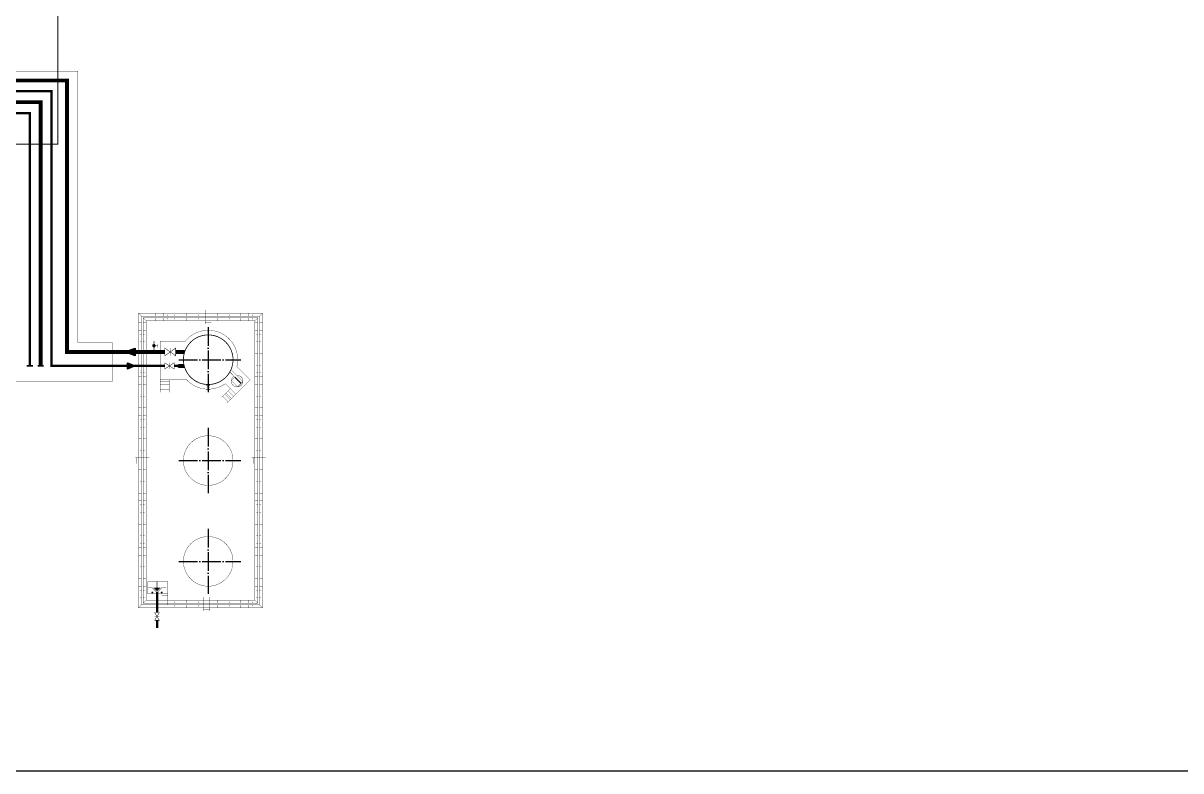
# Model space of a CAD drawing. Header units: millimetres. Extents: x 0 to 2500, y 0 to 1760.
# Drawn here: x 508 to 1254, y 0 to 482 of the extents above; entities that cross this region are included whole.
import ezdxf

# ---------------------------------------------------------------- set-up
doc = ezdxf.new("R2010")
doc.units = ezdxf.units.MM
doc.linetypes.add('ACAD_ISO04W100', pattern=[30, 24, -3, 0, -3])
for name, color, linetype in [('Емкости', 7, 'Continuous'), ('Задвижки 150', 7, 'Continuous'), ('Задвижки 200', 7, 'Continuous'), ('Задвижки 300', 7, 'Continuous'), ('Задвижки 50', 7, 'Continuous'), ('Клапаны донные', 7, 'Continuous'), ('Краны 25', 7, 'Continuous'), ('Осевые', 7, 'ACAD_ISO04W100'), ('Площадки', 7, 'Continuous'), ('Трубы 219', 7, 'Continuous'), ('Трубы 32', 7, 'Continuous'), ('Трубы 426', 7, 'Continuous'), ('Трубы 57', 7, 'Continuous'), ('Трубы 89', 7, 'Continuous'), ('Штрих пункт.', 7, 'ACAD_ISO04W100')]:
    doc.layers.add(name, color=color, linetype=linetype)

# ---------------------------------------------------------------- blocks, each defined once
blk = doc.blocks.new('Клапан донный')
at = {"layer": 'Клапаны донные'}
blk.add_hatch(color=256, dxfattribs=at).paths.add_polyline_path([(0, 1), (2, 3), (-2, 3)])
at = {"layer": 'Клапаны донные', "const_width": 0.3}
for points in [[(0, 0), (-3, 3), (-6, 3)], [(0, 3), (0, 7)], [(0, 0), (3, 3), (6, 3)]]:
    blk.add_lwpolyline(points, dxfattribs=at)
blk.add_lwpolyline([(0, 1), (2, 3), (-2, 3)], close=True, dxfattribs=at)
blk = doc.blocks.new('Кран 25')
blk.add_hatch(color=256).paths.add_polyline_path([(1, 1, 1), (-1, 1, 1)])
at = {"layer": 'Краны 25', "const_width": 0.2}
for points in [[(-2.5, 2), (-2.5, 0)], [(-1, 1), (-2.5, 1)]]:
    blk.add_lwpolyline(points, dxfattribs=at)
blk.add_lwpolyline([(-1, 1, 1), (1, 1, 1), (-1, 1, 0)], format="xyb", dxfattribs=at)
blk = doc.blocks.new('Задвижка 50')
at = {"layer": 'Задвижки 50', "const_width": 0.2}
blk.add_lwpolyline([(3, -1), (3, 1), (0, -1), (0, 1)], close=True, dxfattribs=at)
blk.add_lwpolyline([(1.5, 1), (1.5, -1)], dxfattribs=at)
blk = doc.blocks.new('Задвижка 200')
at = {"layer": 'Задвижки 200', "const_width": 0.3}
blk.add_lwpolyline([(6, -2), (6, 2), (0, -2), (0, 2)], close=True, dxfattribs=at)
blk.add_lwpolyline([(3, -2), (3, 2)], dxfattribs=at)
blk = doc.blocks.new('Задвижка 300')
at = {"layer": 'Задвижки 300', "const_width": 0.3}
blk.add_lwpolyline([(7, -2.5), (7, 2.5), (0, -2.5), (0, 2.5)], close=True, dxfattribs=at)
blk.add_lwpolyline([(3.5, 2.5), (3.5, -2.5)], dxfattribs=at)
blk = doc.blocks.new('Задвижка 150')
at = {"layer": 'Задвижки 150', "const_width": 0.3}
blk.add_lwpolyline([(5, -1.5), (0, 1.5), (0, -1.5), (5, 1.5)], close=True, dxfattribs=at)
blk.add_lwpolyline([(2.5, 1.5), (2.5, -1.5)], dxfattribs=at)
blk = doc.blocks.new('Стрелка 426')
at = {"layer": 'Трубы 426'}
blk.add_hatch(color=256, dxfattribs=at).paths.add_polyline_path([(0, 2.5), (-7, 0), (0, -2.5)])
blk.add_lwpolyline([(0, 2.5), (0, -2.5), (-7, 0)], close=True, dxfattribs=at)

msp = doc.modelspace()

# ---------------------------------------------------------------- hatches: boundary and pattern name
at = {"layer": 'Клапаны донные'}
for points in [[(590.75, 115, 1), (591.25, 115, 1)], [(596.75, 115, 1), (597.25, 115, 1)]]:
    msp.add_hatch(color=256, dxfattribs=at).paths.add_polyline_path(points)
at = {"layer": 'Трубы 219'}
msp.add_hatch(color=256, dxfattribs=at).paths.add_polyline_path([(575, 259), (580, 261), (575, 263)])

# ---------------------------------------------------------------- linework, layer by layer
msp.add_lwpolyline([(0, 0), (2500, 0), (2500, 1760), (0, 1760)], close=True)
msp.add_circle((597, 115), 0.25)
at = {"layer": 'Емкости'}
for points, const_width in [([(611, 265, 1), (643, 265, 1), (611, 265, 0.535184)], 0.5), ([(611, 200, 1), (643, 200, 1), (611, 200, 0.535184)], 0.2), ([(611, 135, 1), (643, 135, 1), (611, 135, 0.535184)], 0.2)]:
    msp.add_lwpolyline(points, format="xyb", dxfattribs=dict(at, const_width=const_width))
at = {"layer": 'Клапаны донные'}
msp.add_circle((591, 115), 0.25, dxfattribs=at)
at = {"layer": 'Осевые', "ltscale": 0.5}
for p, q in [((627, 286), (627, 244)), ((608, 265), (648, 265)), ((627, 221), (627, 179)), ((608, 200), (648, 200)), ((627, 156), (627, 114)), ((608, 135), (648, 135))]:
    msp.add_line(p, q, dxfattribs=at)
at = {"layer": 'Площадки'}
msp.add_line((648.21, 249.76), (644.22, 253.75), dxfattribs=at)
for points, const_width in [([(582, 105), (662, 105), (662, 295), (582, 295)], 0.2), ([(584, 293), (660, 293), (660, 107), (584, 107)], 0.2), ([(585, 108), (659, 108), (659, 292), (585, 292)], 0.2), ([(625, 288), (625, 297), (629, 297), (629, 288)], 0.1), ([(587, 290), (657, 290), (657, 110), (587, 110)], 0.2), ([(635.62, 240.69), (641.27, 246.34), (644.81, 242.81), (639.15, 237.15)], 0.1), ([(580, 202), (589, 202), (589, 198), (580, 198)], 0.1), ([(655, 202), (664, 202), (664, 198), (655, 198)], 0.1), ([(588, 122), (601, 122), (601, 114), (588, 114)], 0.2), ([(597, 114), (601, 114), (601, 107), (597, 107)], 0.1), ([(624, 103), (624, 112), (628, 112), (628, 103)], 0.1)]:
    msp.add_lwpolyline(points, close=True, dxfattribs=dict(at, const_width=const_width))
for points, const_width in [([(584, 293), (582, 295)], 0.2), ([(587, 290), (585, 292)], 0.2), ([(588, 295), (588, 293)], 0.1), ([(588, 292), (588, 290)], 0.1), ([(590.5, 293), (590.5, 294)], 0.1), ([(590.5, 292), (590.5, 291)], 0.1), ([(593, 295), (593, 293)], 0.1), ([(593, 292), (593, 290)], 0.1), ([(595.5, 293), (595.5, 294)], 0.1), ([(595.5, 292), (595.5, 291)], 0.1), ([(598, 295), (598, 293)], 0.1), ([(598, 292), (598, 290)], 0.1), ([(600.5, 293), (600.5, 294)], 0.1), ([(600.5, 292), (600.5, 291)], 0.1), ([(603, 295), (603, 293)], 0.1), ([(603, 292), (603, 290)], 0.1), ([(605.5, 293), (605.5, 294)], 0.1), ([(605.5, 292), (605.5, 291)], 0.1), ([(608, 295), (608, 293)], 0.1), ([(608, 292), (608, 290)], 0.1), ([(610.5, 293), (610.5, 294)], 0.1), ([(610.5, 292), (610.5, 291)], 0.1), ([(613, 295), (613, 293)], 0.1), ([(613, 292), (613, 290)], 0.1), ([(615.5, 293), (615.5, 294)], 0.1), ([(615.5, 292), (615.5, 291)], 0.1), ([(618, 295), (618, 293)], 0.1), ([(618, 292), (618, 290)], 0.1), ([(620.5, 293), (620.5, 294)], 0.1), ([(620.5, 292), (620.5, 291)], 0.1), ([(623, 295), (623, 293)], 0.1), ([(623, 292), (623, 290)], 0.1), ([(625, 296), (629, 296)], 0.1), ([(625, 294), (629, 294)], 0.1), ([(630.5, 293), (630.5, 294)], 0.1), ([(630.5, 292), (630.5, 291)], 0.1), ([(633, 295), (633, 293)], 0.1), ([(633, 292), (633, 290)], 0.1), ([(635.5, 293), (635.5, 294)], 0.1), ([(635.5, 292), (635.5, 291)], 0.1), ([(638, 295), (638, 293)], 0.1), ([(638, 292), (638, 290)], 0.1), ([(640.5, 293), (640.5, 294)], 0.1), ([(640.5, 292), (640.5, 291)], 0.1), ([(643, 295), (643, 293)], 0.1), ([(643, 292), (643, 290)], 0.1), ([(645.5, 293), (645.5, 294)], 0.1), ([(645.5, 292), (645.5, 291)], 0.1), ([(648, 295), (648, 293)], 0.1), ([(648, 292), (648, 290)], 0.1), ([(650.5, 293), (650.5, 294)], 0.1), ([(650.5, 292), (650.5, 291)], 0.1), ([(653, 295), (653, 293)], 0.1), ([(653, 292), (653, 290)], 0.1), ([(655.5, 293), (655.5, 294)], 0.1), ([(655.5, 292), (655.5, 291)], 0.1), ([(657, 290), (659, 292)], 0.2), ([(658, 295), (658, 293)], 0.1), ([(660, 293), (662, 295)], 0.2), ([(582, 289), (584, 289)], 0.1), ([(582, 284), (584, 284)], 0.1), ([(584, 286.5), (583, 286.5)], 0.1), ([(585, 289), (587, 289)], 0.1), ([(585, 286.5), (586, 286.5)], 0.1), ([(585, 284), (587, 284)], 0.1), ([(625, 291), (629, 291)], 0.1), ([(625, 289), (629, 289)], 0.1), ([(657, 289), (659, 289)], 0.1), ([(657, 284), (659, 284)], 0.1), ([(659, 286.5), (658, 286.5)], 0.1), ([(660, 289), (662, 289)], 0.1), ([(660, 286.5), (661, 286.5)], 0.1), ([(660, 284), (662, 284)], 0.1), ([(584, 279), (582, 279)], 0.1), ([(584, 281.5), (583, 281.5)], 0.1), ([(584, 276.5), (583, 276.5)], 0.1), ([(585, 281.5), (586, 281.5)], 0.1), ([(587, 279), (585, 279)], 0.1), ([(585, 276.5), (586, 276.5)], 0.1), ([(659, 279), (657, 279)], 0.1), ([(659, 281.5), (658, 281.5)], 0.1), ([(659, 276.5), (658, 276.5)], 0.1), ([(660, 281.5), (661, 281.5)], 0.1), ([(662, 279), (660, 279)], 0.1), ([(660, 276.5), (661, 276.5)], 0.1), ([(584, 274), (582, 274)], 0.1), ([(584, 269), (582, 269)], 0.1), ([(584, 271.5), (583, 271.5)], 0.1), ([(587, 274), (585, 274)], 0.1), ([(585, 271.5), (586, 271.5)], 0.1), ([(587, 269), (585, 269)], 0.1), ([(659, 274), (657, 274)], 0.1), ([(659, 269), (657, 269)], 0.1), ([(659, 271.5), (658, 271.5)], 0.1), ([(662, 274), (660, 274)], 0.1), ([(660, 271.5), (661, 271.5)], 0.1), ([(662, 269), (660, 269)], 0.1), ([(584, 264), (582, 264)], 0.1), ([(584, 266.5), (583, 266.5)], 0.1), ([(584, 261.5), (583, 261.5)], 0.1), ([(585, 266.5), (586, 266.5)], 0.1), ([(587, 264), (585, 264)], 0.1), ([(585, 261.5), (586, 261.5)], 0.1), ([(659, 264), (657, 264)], 0.1), ([(659, 266.5), (658, 266.5)], 0.1), ([(659, 261.5), (658, 261.5)], 0.1), ([(660, 266.5), (661, 266.5)], 0.1), ([(662, 264), (660, 264)], 0.1), ([(660, 261.5), (661, 261.5)], 0.1), ([(584, 259), (582, 259)], 0.1), ([(584, 254), (582, 254)], 0.1), ([(584, 256.5), (583, 256.5)], 0.1), ([(587, 259), (585, 259)], 0.1), ([(585, 256.5), (586, 256.5)], 0.1), ([(587, 254), (585, 254)], 0.1), ([(641.67, 258.62), (649.37, 250.92), (648.21, 249.76), (640.9, 257.08)], 0.2), ([(644.22, 253.75), (641.89, 251.43), (645.89, 247.43), (648.21, 249.76)], 0.2), ([(659, 259), (657, 259)], 0.1), ([(659, 254), (657, 254)], 0.1), ([(659, 256.5), (658, 256.5)], 0.1), ([(662, 259), (660, 259)], 0.1), ([(660, 256.5), (661, 256.5)], 0.1), ([(662, 254), (660, 254)], 0.1), ([(584, 249), (582, 249)], 0.1), ([(584, 251.5), (583, 251.5)], 0.1), ([(584, 246.5), (583, 246.5)], 0.1), ([(585, 251.5), (586, 251.5)], 0.1), ([(587, 249), (585, 249)], 0.1), ([(585, 246.5), (586, 246.5)], 0.1), ([(602, 252), (602, 244), (596, 244), (596, 252)], 0.1), ([(596, 251), (602, 251)], 0.1), ([(596, 250), (602, 250)], 0.1), ([(596, 249), (602, 249)], 0.1), ([(596, 248), (602, 248)], 0.1), ([(596, 247), (602, 247)], 0.1), ([(659, 249), (657, 249)], 0.1), ([(659, 251.5), (658, 251.5)], 0.1), ([(659, 246.5), (658, 246.5)], 0.1), ([(660, 251.5), (661, 251.5)], 0.1), ([(662, 249), (660, 249)], 0.1), ([(660, 246.5), (661, 246.5)], 0.1), ([(584, 244), (582, 244)], 0.1), ([(584, 239), (582, 239)], 0.1), ([(584, 241.5), (583, 241.5)], 0.1), ([(587, 244), (585, 244)], 0.1), ([(585, 241.5), (586, 241.5)], 0.1), ([(587, 239), (585, 239)], 0.1), ([(596, 246), (602, 246)], 0.1), ([(596, 245), (602, 245)], 0.1), ([(636.32, 241.39), (639.86, 237.86)], 0.1), ([(637.03, 242.1), (640.56, 238.56)], 0.1), ([(637.74, 242.81), (641.27, 239.27)], 0.1), ([(638.44, 243.51), (641.98, 239.98)], 0.1), ([(639.15, 244.22), (642.69, 240.69)], 0.1), ([(639.86, 244.93), (643.39, 241.39)], 0.1), ([(640.56, 245.64), (644.1, 242.1)], 0.1), ([(659, 244), (657, 244)], 0.1), ([(659, 239), (657, 239)], 0.1), ([(659, 241.5), (658, 241.5)], 0.1), ([(662, 244), (660, 244)], 0.1), ([(660, 241.5), (661, 241.5)], 0.1), ([(662, 239), (660, 239)], 0.1), ([(584, 234), (582, 234)], 0.1), ([(584, 236.5), (583, 236.5)], 0.1), ([(584, 231.5), (583, 231.5)], 0.1), ([(585, 236.5), (586, 236.5)], 0.1), ([(587, 234), (585, 234)], 0.1), ([(585, 231.5), (586, 231.5)], 0.1), ([(659, 234), (657, 234)], 0.1), ([(659, 236.5), (658, 236.5)], 0.1), ([(659, 231.5), (658, 231.5)], 0.1), ([(660, 236.5), (661, 236.5)], 0.1), ([(662, 234), (660, 234)], 0.1), ([(660, 231.5), (661, 231.5)], 0.1), ([(584, 229), (582, 229)], 0.1), ([(584, 224), (582, 224)], 0.1), ([(584, 226.5), (583, 226.5)], 0.1), ([(587, 229), (585, 229)], 0.1), ([(585, 226.5), (586, 226.5)], 0.1), ([(587, 224), (585, 224)], 0.1), ([(659, 229), (657, 229)], 0.1), ([(659, 224), (657, 224)], 0.1), ([(659, 226.5), (658, 226.5)], 0.1), ([(662, 229), (660, 229)], 0.1), ([(660, 226.5), (661, 226.5)], 0.1), ([(662, 224), (660, 224)], 0.1), ([(584, 219), (582, 219)], 0.1), ([(584, 221.5), (583, 221.5)], 0.1), ([(584, 216.5), (583, 216.5)], 0.1), ([(585, 221.5), (586, 221.5)], 0.1), ([(587, 219), (585, 219)], 0.1), ([(585, 216.5), (586, 216.5)], 0.1), ([(659, 219), (657, 219)], 0.1), ([(659, 221.5), (658, 221.5)], 0.1), ([(659, 216.5), (658, 216.5)], 0.1), ([(660, 221.5), (661, 221.5)], 0.1), ([(662, 219), (660, 219)], 0.1), ([(660, 216.5), (661, 216.5)], 0.1), ([(584, 214), (582, 214)], 0.1), ([(584, 209), (582, 209)], 0.1), ([(584, 211.5), (583, 211.5)], 0.1), ([(587, 214), (585, 214)], 0.1), ([(585, 211.5), (586, 211.5)], 0.1), ([(587, 209), (585, 209)], 0.1), ([(659, 214), (657, 214)], 0.1), ([(659, 209), (657, 209)], 0.1), ([(659, 211.5), (658, 211.5)], 0.1), ([(662, 214), (660, 214)], 0.1), ([(660, 211.5), (661, 211.5)], 0.1), ([(662, 209), (660, 209)], 0.1), ([(581, 202), (581, 198)], 0.1), ([(584, 204), (582, 204)], 0.1), ([(584, 206.5), (583, 206.5)], 0.1), ([(583, 202), (583, 198)], 0.1), ([(585, 206.5), (586, 206.5)], 0.1), ([(587, 204), (585, 204)], 0.1), ([(586, 202), (586, 198)], 0.1), ([(588, 202), (588, 198)], 0.1), ([(656, 202), (656, 198)], 0.1), ([(659, 204), (657, 204)], 0.1), ([(659, 206.5), (658, 206.5)], 0.1), ([(658, 202), (658, 198)], 0.1), ([(660, 206.5), (661, 206.5)], 0.1), ([(662, 204), (660, 204)], 0.1), ([(661, 202), (661, 198)], 0.1), ([(663, 202), (663, 198)], 0.1), ([(584, 194), (582, 194)], 0.1), ([(584, 196.5), (583, 196.5)], 0.1), ([(585, 196.5), (586, 196.5)], 0.1), ([(587, 194), (585, 194)], 0.1), ([(659, 194), (657, 194)], 0.1), ([(659, 196.5), (658, 196.5)], 0.1), ([(660, 196.5), (661, 196.5)], 0.1), ([(662, 194), (660, 194)], 0.1), ([(584, 189), (582, 189)], 0.1), ([(584, 191.5), (583, 191.5)], 0.1), ([(585, 191.5), (586, 191.5)], 0.1), ([(587, 189), (585, 189)], 0.1), ([(659, 189), (657, 189)], 0.1), ([(659, 191.5), (658, 191.5)], 0.1), ([(660, 191.5), (661, 191.5)], 0.1), ([(662, 189), (660, 189)], 0.1), ([(584, 184), (582, 184)], 0.1), ([(584, 186.5), (583, 186.5)], 0.1), ([(584, 181.5), (583, 181.5)], 0.1), ([(585, 186.5), (586, 186.5)], 0.1), ([(587, 184), (585, 184)], 0.1), ([(585, 181.5), (586, 181.5)], 0.1), ([(659, 184), (657, 184)], 0.1), ([(659, 186.5), (658, 186.5)], 0.1), ([(659, 181.5), (658, 181.5)], 0.1), ([(660, 186.5), (661, 186.5)], 0.1), ([(662, 184), (660, 184)], 0.1), ([(660, 181.5), (661, 181.5)], 0.1), ([(584, 179), (582, 179)], 0.1), ([(584, 174), (582, 174)], 0.1), ([(584, 176.5), (583, 176.5)], 0.1), ([(587, 179), (585, 179)], 0.1), ([(585, 176.5), (586, 176.5)], 0.1), ([(587, 174), (585, 174)], 0.1), ([(659, 179), (657, 179)], 0.1), ([(659, 174), (657, 174)], 0.1), ([(659, 176.5), (658, 176.5)], 0.1), ([(662, 179), (660, 179)], 0.1), ([(660, 176.5), (661, 176.5)], 0.1), ([(662, 174), (660, 174)], 0.1), ([(584, 169), (582, 169)], 0.1), ([(584, 171.5), (583, 171.5)], 0.1), ([(584, 166.5), (583, 166.5)], 0.1), ([(585, 171.5), (586, 171.5)], 0.1), ([(587, 169), (585, 169)], 0.1), ([(585, 166.5), (586, 166.5)], 0.1), ([(659, 169), (657, 169)], 0.1), ([(659, 171.5), (658, 171.5)], 0.1), ([(659, 166.5), (658, 166.5)], 0.1), ([(660, 171.5), (661, 171.5)], 0.1), ([(662, 169), (660, 169)], 0.1), ([(660, 166.5), (661, 166.5)], 0.1), ([(584, 164), (582, 164)], 0.1), ([(584, 159), (582, 159)], 0.1), ([(584, 161.5), (583, 161.5)], 0.1), ([(587, 164), (585, 164)], 0.1), ([(585, 161.5), (586, 161.5)], 0.1), ([(587, 159), (585, 159)], 0.1), ([(659, 164), (657, 164)], 0.1), ([(659, 159), (657, 159)], 0.1), ([(659, 161.5), (658, 161.5)], 0.1), ([(662, 164), (660, 164)], 0.1), ([(660, 161.5), (661, 161.5)], 0.1), ([(662, 159), (660, 159)], 0.1), ([(584, 154), (582, 154)], 0.1), ([(584, 156.5), (583, 156.5)], 0.1), ([(584, 151.5), (583, 151.5)], 0.1), ([(585, 156.5), (586, 156.5)], 0.1), ([(587, 154), (585, 154)], 0.1), ([(585, 151.5), (586, 151.5)], 0.1), ([(659, 154), (657, 154)], 0.1), ([(659, 156.5), (658, 156.5)], 0.1), ([(659, 151.5), (658, 151.5)], 0.1), ([(660, 156.5), (661, 156.5)], 0.1), ([(662, 154), (660, 154)], 0.1), ([(660, 151.5), (661, 151.5)], 0.1), ([(584, 149), (582, 149)], 0.1), ([(584, 144), (582, 144)], 0.1), ([(584, 146.5), (583, 146.5)], 0.1), ([(587, 149), (585, 149)], 0.1), ([(585, 146.5), (586, 146.5)], 0.1), ([(587, 144), (585, 144)], 0.1), ([(659, 149), (657, 149)], 0.1), ([(659, 144), (657, 144)], 0.1), ([(659, 146.5), (658, 146.5)], 0.1), ([(662, 149), (660, 149)], 0.1), ([(660, 146.5), (661, 146.5)], 0.1), ([(662, 144), (660, 144)], 0.1), ([(584, 139), (582, 139)], 0.1), ([(584, 141.5), (583, 141.5)], 0.1), ([(584, 136.5), (583, 136.5)], 0.1), ([(585, 141.5), (586, 141.5)], 0.1), ([(587, 139), (585, 139)], 0.1), ([(585, 136.5), (586, 136.5)], 0.1), ([(659, 139), (657, 139)], 0.1), ([(659, 141.5), (658, 141.5)], 0.1), ([(659, 136.5), (658, 136.5)], 0.1), ([(660, 141.5), (661, 141.5)], 0.1), ([(662, 139), (660, 139)], 0.1), ([(660, 136.5), (661, 136.5)], 0.1), ([(584, 134), (582, 134)], 0.1), ([(584, 129), (582, 129)], 0.1), ([(584, 131.5), (583, 131.5)], 0.1), ([(587, 134), (585, 134)], 0.1), ([(585, 131.5), (586, 131.5)], 0.1), ([(587, 129), (585, 129)], 0.1), ([(659, 134), (657, 134)], 0.1), ([(659, 129), (657, 129)], 0.1), ([(659, 131.5), (658, 131.5)], 0.1), ([(662, 134), (660, 134)], 0.1), ([(660, 131.5), (661, 131.5)], 0.1), ([(662, 129), (660, 129)], 0.1), ([(584, 124), (582, 124)], 0.1), ([(584, 126.5), (583, 126.5)], 0.1), ([(584, 121.5), (583, 121.5)], 0.1), ([(585, 126.5), (586, 126.5)], 0.1), ([(587, 124), (585, 124)], 0.1), ([(585, 121.5), (586, 121.5)], 0.1), ([(659, 124), (657, 124)], 0.1), ([(659, 126.5), (658, 126.5)], 0.1), ([(659, 121.5), (658, 121.5)], 0.1), ([(660, 126.5), (661, 126.5)], 0.1), ([(662, 124), (660, 124)], 0.1), ([(660, 121.5), (661, 121.5)], 0.1), ([(584, 119), (582, 119)], 0.1), ([(584, 114), (582, 114)], 0.1), ([(584, 116.5), (583, 116.5)], 0.1), ([(587, 119), (585, 119)], 0.1), ([(585, 116.5), (586, 116.5)], 0.1), ([(587, 114), (585, 114)], 0.1), ([(597, 113), (601, 113)], 0.1), ([(597, 112), (601, 112)], 0.1), ([(659, 119), (657, 119)], 0.1), ([(659, 114), (657, 114)], 0.1), ([(659, 116.5), (658, 116.5)], 0.1), ([(662, 119), (660, 119)], 0.1), ([(660, 116.5), (661, 116.5)], 0.1), ([(662, 114), (660, 114)], 0.1), ([(584, 107), (582, 105)], 0.2), ([(584, 111.5), (583, 111.5)], 0.1), ([(587, 110), (585, 108)], 0.2), ([(585, 111.5), (586, 111.5)], 0.1), ([(588, 110), (588, 108)], 0.1), ([(588, 107), (588, 105)], 0.1), ([(590.5, 108), (590.5, 109)], 0.1), ([(590.5, 107), (590.5, 106)], 0.1), ([(595.5, 108), (595.5, 109)], 0.1), ([(595.5, 107), (595.5, 106)], 0.1), ([(597, 111), (601, 111)], 0.1), ([(597, 109), (601, 109)], 0.1), ([(603, 110), (603, 108)], 0.1), ([(603, 107), (603, 105)], 0.1), ([(605.5, 108), (605.5, 109)], 0.1), ([(605.5, 107), (605.5, 106)], 0.1), ([(608, 110), (608, 108)], 0.1), ([(608, 107), (608, 105)], 0.1), ([(610.5, 108), (610.5, 109)], 0.1), ([(610.5, 107), (610.5, 106)], 0.1), ([(613, 110), (613, 108)], 0.1), ([(613, 107), (613, 105)], 0.1), ([(615.5, 108), (615.5, 109)], 0.1), ([(615.5, 107), (615.5, 106)], 0.1), ([(618, 110), (618, 108)], 0.1), ([(618, 107), (618, 105)], 0.1), ([(620.5, 108), (620.5, 109)], 0.1), ([(620.5, 107), (620.5, 106)], 0.1), ([(623, 110), (623, 108)], 0.1), ([(623, 107), (623, 105)], 0.1), ([(624, 111), (628, 111)], 0.1), ([(624, 109), (628, 109)], 0.1), ([(624, 106), (628, 106)], 0.1), ([(630.5, 108), (630.5, 109)], 0.1), ([(630.5, 107), (630.5, 106)], 0.1), ([(633, 110), (633, 108)], 0.1), ([(633, 107), (633, 105)], 0.1), ([(635.5, 108), (635.5, 109)], 0.1), ([(635.5, 107), (635.5, 106)], 0.1), ([(638, 110), (638, 108)], 0.1), ([(638, 107), (638, 105)], 0.1), ([(640.5, 108), (640.5, 109)], 0.1), ([(640.5, 107), (640.5, 106)], 0.1), ([(643, 110), (643, 108)], 0.1), ([(643, 107), (643, 105)], 0.1), ([(645.5, 108), (645.5, 109)], 0.1), ([(645.5, 107), (645.5, 106)], 0.1), ([(648, 110), (648, 108)], 0.1), ([(648, 107), (648, 105)], 0.1), ([(650.5, 108), (650.5, 109)], 0.1), ([(650.5, 107), (650.5, 106)], 0.1), ([(653, 110), (653, 108)], 0.1), ([(653, 107), (653, 105)], 0.1), ([(655.5, 108), (655.5, 109)], 0.1), ([(655.5, 107), (655.5, 106)], 0.1), ([(657, 110), (659, 108)], 0.2), ([(659, 111.5), (658, 111.5)], 0.1), ([(658, 107), (658, 105)], 0.1), ([(660, 107), (662, 105)], 0.2), ([(660, 111.5), (661, 111.5)], 0.1), ([(624, 104), (628, 104)], 0.1)]:
    msp.add_lwpolyline(points, dxfattribs=dict(at, const_width=const_width))
at = {"layer": 'Площадки', "const_width": 0.2}
msp.add_lwpolyline([(638.06, 249.55, -0.376048), (613.14, 252), (596, 252), (596, 277), (612.27, 277, -0.70564), (646, 265, -0.059406), (645.47, 260.53), (654, 252), (644.81, 242.81)], format="xyb", close=True, dxfattribs=at)
for points in [[(641.88, 251.17, 1), (649.38, 251.17, 0.434051), (645.38, 254.92, 0.434051)], [(643.63, 254.34, 0.257297), (641.88, 251.17)]]:
    msp.add_lwpolyline(points, format="xyb", dxfattribs=at)
at = {"layer": 'Трубы 219'}
for points in [[(512, 261, 1.5, 1.5, 0), (512, 424, 1.5, 1.5, 0), (317, 424, 1.5, 1.5, 0), (317, 477.5, 1.5, 1.5, 0)], [(599, 261, 1.5, 1.5, 0), (526, 261, 1.5, 1.5, 0), (526, 438, 1.5, 1.5, 0), (348, 438, 1.5, 1.5, 0), (348, 477.5, 1.5, 1.5, 0)]]:
    msp.add_lwpolyline(points, format="xyseb", dxfattribs=at)
for points, const_width in [([(514, 261), (512, 261), (510, 261)], 1), ([(605, 261), (611.51, 261)], 1.5), ([(594, 115.25), (594, 102)], 1.5), ([(594, 97), (594, 92)], 1.5)]:
    msp.add_lwpolyline(points, dxfattribs=dict(at, const_width=const_width))
msp.add_lwpolyline([(575, 259), (575, 263), (580, 261)], close=True, dxfattribs=at)
at = {"layer": 'Трубы 32', "const_width": 0.2}
msp.add_lwpolyline([(627, 248.5), (627, 249)], dxfattribs=at)
at = {"layer": 'Трубы 426'}
for points in [[(519, 261, 2.5, 2.5, 0), (519, 431, 2.5, 2.5, 0), (333, 431, 2.5, 2.5, 0), (333, 476.5, 2.5, 2.5, 0)], [(599, 270, 2.5, 2.5, 0), (536, 270, 2.5, 2.5, 0), (536, 445, 2.5, 2.5, 0), (364, 445, 2.5, 2.5, 0), (364, 476.5, 2.5, 2.5, 0)], [(611.51, 261, 2.5, 2.5, 0), (608, 261, 2.5, 1.5, 0), (607, 261, 1.5, 1.5, 0)]]:
    msp.add_lwpolyline(points, format="xyseb", dxfattribs=at)
for points, const_width in [([(606, 270), (611.8, 270)], 2.5), ([(521, 261), (519, 261), (517, 261)], 1)]:
    msp.add_lwpolyline(points, dxfattribs=dict(at, const_width=const_width))
at = {"layer": 'Трубы 57', "const_width": 0.4}
msp.add_lwpolyline([(592, 277), (592, 270)], dxfattribs=at)
at = {"layer": 'Трубы 89', "const_width": 0.6}
msp.add_lwpolyline([(250.1, 404), (530, 404), (530, 550)], dxfattribs=at)
at = {"layer": 'Штрих пункт.'}
msp.add_lwpolyline([(543, 451, 0.3, 0.3, 0), (372, 451, 0.3, 0.3, 0), (372, 400, 0.3, 0.3, 0), (492, 400, 0.2, 0.2, 0), (492, 251, 0.2, 0.2, 0), (565, 251, 0.2, 0.2, 0), (565, 276, 0.2, 0.2, 0), (543, 276, 0.2, 0.2, 0)], format="xyseb", close=True, dxfattribs=at)

# ---------------------------------------------------------------- block references
at = {"layer": 'Задвижки 150', "rotation": 270}
msp.add_blockref('Задвижка 150', (594, 102), dxfattribs=at)
at = {"layer": 'Задвижки 200'}
msp.add_blockref('Задвижка 200', (599, 261), dxfattribs=at)
at = {"layer": 'Задвижки 300'}
msp.add_blockref('Задвижка 300', (599, 270), dxfattribs=at)
at = {"layer": 'Задвижки 50', "rotation": 270}
msp.add_blockref('Задвижка 50', (627, 248.5), dxfattribs=at)
at = {"layer": 'Клапаны донные'}
msp.add_blockref('Клапан донный', (594, 115), dxfattribs=at)
at = {"layer": 'Краны 25', "rotation": 180}
msp.add_blockref('Кран 25', (592, 275), dxfattribs=at)
at = {"layer": 'Трубы 426'}
msp.add_blockref('Стрелка 426', (580, 270), dxfattribs=at)

doc.saveas('drawing.dxf')
